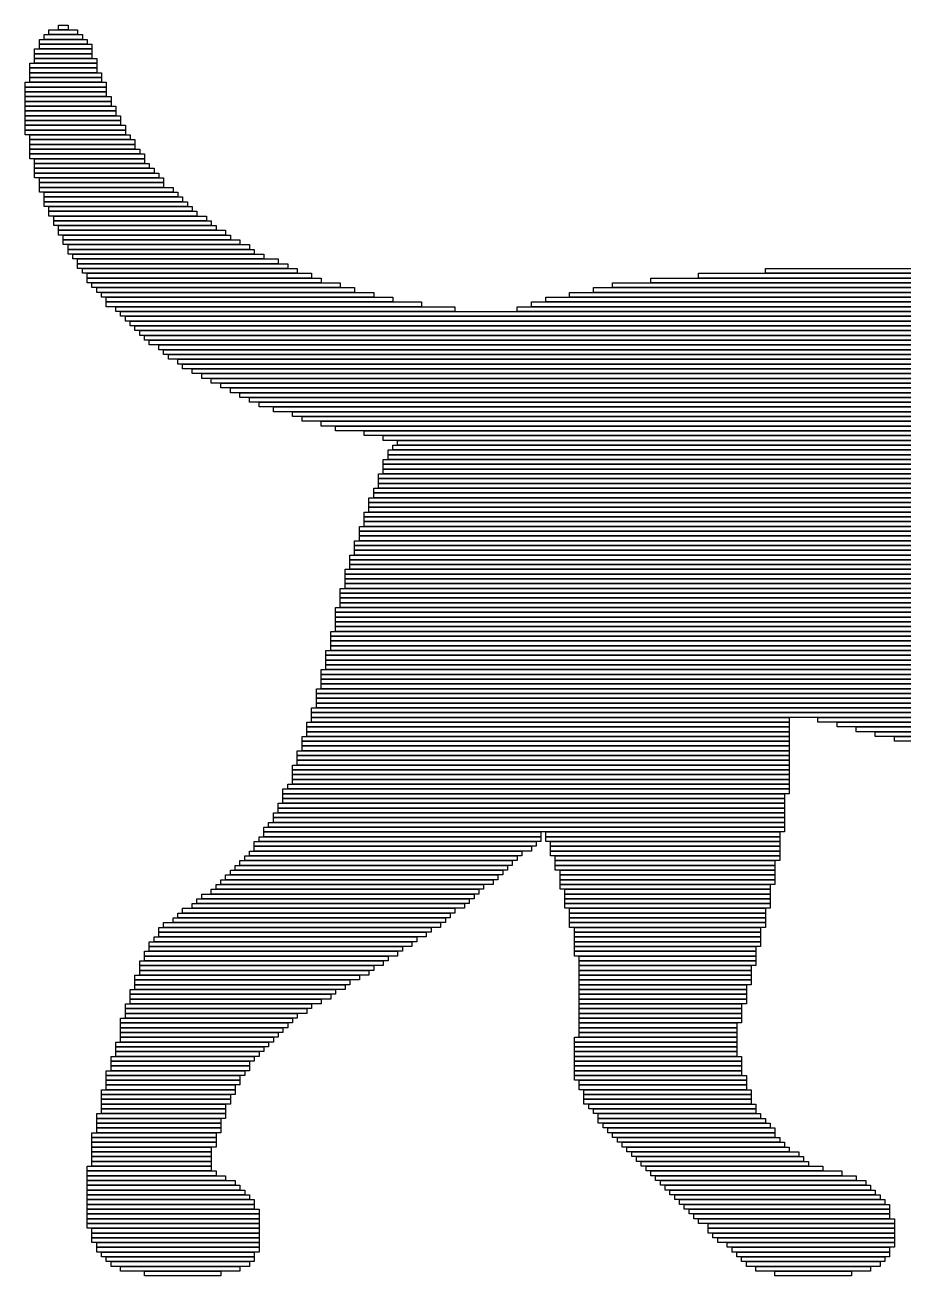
# Model space of a CAD drawing. Extents: x 310 to 714, y 365 to 660.
# Drawn here: x 310 to 494, y 365 to 627 of the extents above; entities that cross this region are included whole.
import ezdxf

# ---------------------------------------------------------------- set-up
doc = ezdxf.new("R2010")
doc.units = 0

msp = doc.modelspace()

# ---------------------------------------------------------------- linework, layer by layer
for p, q in [((317, 627), (319, 627)), ((317, 626), (317, 627)), ((319, 627), (319, 626)), ((313, 624), (323, 624)), ((313, 623), (313, 624)), ((314, 625), (322, 625)), ((314, 624), (314, 625)), ((322, 624), (314, 624)), ((315, 626), (321, 626)), ((315, 625), (315, 626)), ((321, 625), (315, 625)), ((319, 626), (317, 626)), ((321, 626), (321, 625)), ((322, 625), (322, 624)), ((323, 624), (323, 623)), ((312, 622), (324, 622)), ((312, 621), (312, 622)), ((324, 621), (312, 621)), ((312, 621), (324, 621)), ((312, 620), (312, 621)), ((323, 623), (313, 623)), ((313, 623), (324, 623)), ((313, 622), (313, 623)), ((324, 622), (313, 622)), ((324, 623), (324, 622)), ((324, 622), (324, 621)), ((324, 621), (324, 620)), ((311, 619), (325, 619)), ((311, 618), (311, 619)), ((324, 620), (312, 620)), ((312, 620), (325, 620)), ((312, 619), (312, 620)), ((325, 619), (312, 619)), ((325, 620), (325, 619)), ((325, 619), (325, 618)), ((325, 618), (311, 618)), ((311, 618), (325, 618)), ((311, 617), (311, 618)), ((325, 617), (311, 617)), ((311, 617), (326, 617)), ((311, 616), (311, 617)), ((326, 616), (311, 616)), ((311, 616), (326, 616)), ((311, 615), (311, 616)), ((325, 618), (325, 617)), ((326, 617), (326, 616)), ((326, 616), (326, 615)), ((310, 615), (327, 615)), ((310, 614), (310, 615)), ((327, 614), (310, 614)), ((310, 614), (327, 614)), ((310, 613), (310, 614)), ((326, 615), (311, 615)), ((327, 615), (327, 614)), ((327, 614), (327, 613)), ((327, 613), (310, 613)), ((310, 613), (327, 613)), ((310, 612), (310, 613)), ((327, 612), (310, 612)), ((310, 612), (328, 612)), ((310, 611), (310, 612)), ((328, 611), (310, 611)), ((310, 611), (328, 611)), ((310, 610), (310, 611)), ((327, 613), (327, 612)), ((328, 612), (328, 611)), ((328, 611), (328, 610)), ((328, 610), (310, 610)), ((310, 610), (329, 610)), ((310, 609), (310, 610)), ((329, 609), (310, 609)), ((310, 609), (329, 609)), ((310, 608), (310, 609)), ((329, 608), (310, 608)), ((310, 608), (330, 608)), ((310, 607), (310, 608)), ((329, 610), (329, 609)), ((329, 609), (329, 608)), ((330, 608), (330, 607)), ((330, 607), (310, 607)), ((310, 607), (330, 607)), ((310, 606), (310, 607)), ((330, 606), (310, 606)), ((310, 606), (331, 606)), ((310, 605), (310, 606)), ((330, 607), (330, 606)), ((331, 606), (331, 605)), ((331, 605), (310, 605)), ((310, 605), (331, 605)), ((310, 604), (310, 605)), ((331, 604), (310, 604)), ((311, 604), (332, 604)), ((311, 603), (311, 604)), ((332, 603), (311, 603)), ((311, 603), (333, 603)), ((311, 602), (311, 603)), ((331, 605), (331, 604)), ((332, 604), (332, 603)), ((333, 603), (333, 602)), ((333, 602), (311, 602)), ((311, 602), (333, 602)), ((311, 601), (311, 602)), ((333, 601), (311, 601)), ((311, 601), (334, 601)), ((311, 600), (311, 601)), ((334, 600), (311, 600)), ((311, 600), (335, 600)), ((311, 599), (311, 600)), ((333, 602), (333, 601)), ((334, 601), (334, 600)), ((335, 600), (335, 599)), ((335, 599), (311, 599)), ((312, 599), (335, 599)), ((312, 598), (312, 599)), ((335, 598), (312, 598)), ((312, 598), (336, 598)), ((312, 597), (312, 598)), ((335, 599), (335, 598)), ((336, 598), (336, 597)), ((336, 597), (312, 597)), ((312, 597), (337, 597)), ((312, 596), (312, 597)), ((337, 596), (312, 596)), ((312, 596), (338, 596)), ((312, 595), (312, 596)), ((338, 595), (312, 595)), ((313, 595), (339, 595)), ((313, 594), (313, 595)), ((337, 597), (337, 596)), ((338, 596), (338, 595)), ((339, 595), (339, 594)), ((339, 594), (313, 594)), ((313, 594), (339, 594)), ((313, 593), (313, 594)), ((339, 593), (313, 593)), ((313, 593), (341, 593)), ((313, 592), (313, 593)), ((339, 594), (339, 593)), ((341, 593), (341, 592)), ((341, 592), (313, 592)), ((314, 592), (342, 592)), ((314, 591), (314, 592)), ((342, 591), (314, 591)), ((314, 591), (343, 591)), ((314, 590), (314, 591)), ((343, 590), (314, 590)), ((314, 590), (344, 590)), ((314, 589), (314, 590)), ((342, 592), (342, 591)), ((343, 591), (343, 590)), ((344, 590), (344, 589)), ((344, 589), (314, 589)), ((315, 589), (345, 589)), ((315, 588), (315, 589)), ((345, 588), (315, 588)), ((315, 588), (346, 588)), ((315, 587), (315, 588)), ((346, 587), (315, 587)), ((316, 587), (348, 587)), ((316, 586), (316, 587)), ((345, 589), (345, 588)), ((346, 588), (346, 587)), ((348, 587), (348, 586)), ((348, 586), (316, 586)), ((316, 586), (349, 586)), ((316, 585), (316, 586)), ((349, 585), (316, 585)), ((317, 585), (350, 585)), ((317, 584), (317, 585)), ((349, 586), (349, 585)), ((350, 585), (350, 584)), ((350, 584), (317, 584)), ((317, 584), (352, 584)), ((317, 583), (317, 584)), ((352, 583), (317, 583)), ((318, 583), (353, 583)), ((318, 582), (318, 583)), ((353, 582), (318, 582)), ((318, 582), (355, 582)), ((318, 581), (318, 582)), ((352, 584), (352, 583)), ((353, 583), (353, 582)), ((355, 582), (355, 581)), ((355, 581), (318, 581)), ((319, 581), (357, 581)), ((319, 580), (319, 581)), ((357, 580), (319, 580)), ((319, 580), (358, 580)), ((319, 579), (319, 580)), ((357, 581), (357, 580)), ((358, 580), (358, 579)), ((358, 579), (319, 579)), ((320, 579), (360, 579)), ((320, 578), (320, 579)), ((360, 578), (320, 578)), ((321, 578), (363, 578)), ((321, 577), (321, 578)), ((363, 577), (321, 577)), ((321, 577), (365, 577)), ((321, 576), (321, 577)), ((360, 579), (360, 578)), ((363, 578), (363, 577)), ((365, 577), (365, 576)), ((365, 576), (321, 576)), ((322, 576), (367, 576)), ((322, 575), (322, 576)), ((367, 575), (322, 575)), ((323, 575), (370, 575)), ((323, 574), (323, 575)), ((370, 574), (323, 574)), ((323, 574), (372, 574)), ((323, 573), (323, 574)), ((367, 576), (367, 575)), ((370, 575), (370, 574)), ((372, 574), (372, 573)), ((441, 574), (533, 574)), ((441, 573), (441, 574)), ((451, 575), (538, 575)), ((451, 574), (451, 575)), ((538, 574), (451, 574)), ((465, 576), (541, 576)), ((465, 575), (465, 576)), ((541, 575), (465, 575)), ((372, 573), (323, 573)), ((324, 573), (376, 573)), ((324, 572), (324, 573)), ((376, 572), (324, 572)), ((325, 572), (379, 572)), ((325, 571), (325, 572)), ((376, 573), (376, 572)), ((379, 572), (379, 571)), ((429, 572), (534, 572)), ((429, 571), (429, 572)), ((433, 573), (534, 573)), ((433, 572), (433, 573)), ((534, 572), (433, 572)), ((533, 573), (441, 573)), ((379, 571), (325, 571)), ((326, 571), (383, 571)), ((326, 570), (326, 571)), ((383, 570), (326, 570)), ((327, 570), (387, 570)), ((327, 569), (327, 570)), ((387, 569), (327, 569)), ((327, 569), (393, 569)), ((327, 568), (327, 569)), ((383, 571), (383, 570)), ((387, 570), (387, 569)), ((393, 569), (393, 568)), ((416, 569), (535, 569)), ((416, 568), (416, 569)), ((419, 570), (534, 570)), ((419, 569), (419, 570)), ((534, 569), (419, 569)), ((424, 571), (534, 571)), ((424, 570), (424, 571)), ((534, 570), (424, 570)), ((534, 571), (429, 571)), ((393, 568), (327, 568)), ((329, 568), (400, 568)), ((329, 567), (329, 568)), ((400, 567), (329, 567)), ((330, 567), (535, 567)), ((330, 566), (330, 567)), ((535, 566), (330, 566)), ((331, 566), (536, 566)), ((331, 565), (331, 566)), ((400, 568), (400, 567)), ((413, 568), (535, 568)), ((413, 567), (413, 568)), ((535, 567), (413, 567)), ((535, 568), (416, 568)), ((536, 565), (331, 565)), ((332, 565), (536, 565)), ((332, 564), (332, 565)), ((536, 564), (332, 564)), ((333, 564), (537, 564)), ((333, 563), (333, 564)), ((537, 563), (333, 563)), ((334, 563), (537, 563)), ((334, 562), (334, 563)), ((537, 562), (334, 562)), ((335, 562), (537, 562)), ((335, 561), (335, 562)), ((537, 561), (335, 561)), ((336, 561), (537, 561)), ((336, 560), (336, 561)), ((537, 560), (336, 560)), ((338, 560), (538, 560)), ((338, 559), (338, 560)), ((538, 559), (338, 559)), ((339, 559), (538, 559)), ((339, 558), (339, 559)), ((538, 558), (339, 558)), ((340, 558), (538, 558)), ((340, 557), (340, 558)), ((538, 557), (340, 557)), ((342, 557), (539, 557)), ((342, 556), (342, 557)), ((539, 556), (342, 556)), ((343, 556), (539, 556)), ((343, 555), (343, 556)), ((539, 555), (343, 555)), ((345, 555), (539, 555)), ((345, 554), (345, 555)), ((539, 554), (345, 554)), ((347, 554), (540, 554)), ((347, 553), (347, 554)), ((540, 553), (347, 553)), ((349, 553), (540, 553)), ((349, 552), (349, 553)), ((540, 552), (349, 552)), ((351, 552), (540, 552)), ((351, 551), (351, 552)), ((540, 551), (351, 551)), ((353, 551), (541, 551)), ((353, 550), (353, 551)), ((541, 550), (353, 550)), ((355, 550), (541, 550)), ((355, 549), (355, 550)), ((541, 549), (355, 549)), ((357, 549), (541, 549)), ((357, 548), (357, 549)), ((541, 548), (357, 548)), ((359, 548), (542, 548)), ((359, 547), (359, 548)), ((542, 547), (359, 547)), ((362, 547), (542, 547)), ((362, 546), (362, 547)), ((542, 546), (362, 546)), ((366, 546), (542, 546)), ((366, 545), (366, 546)), ((542, 545), (366, 545)), ((368, 545), (542, 545)), ((368, 544), (368, 545)), ((542, 544), (368, 544)), ((372, 544), (543, 544)), ((372, 543), (372, 544)), ((543, 543), (372, 543)), ((375, 543), (543, 543)), ((375, 542), (375, 543)), ((543, 542), (375, 542)), ((381, 542), (543, 542)), ((381, 541), (381, 542)), ((543, 541), (381, 541)), ((385, 541), (544, 541)), ((385, 540), (385, 541)), ((544, 540), (385, 540)), ((388, 540), (544, 540)), ((388, 539), (388, 540)), ((386, 538), (545, 538)), ((386, 537), (386, 538)), ((387, 539), (544, 539)), ((387, 538), (387, 539)), ((544, 538), (387, 538)), ((544, 539), (388, 539)), ((385, 536), (545, 536)), ((385, 535), (385, 536)), ((545, 535), (385, 535)), ((385, 535), (546, 535)), ((385, 534), (385, 535)), ((545, 537), (386, 537)), ((386, 537), (545, 537)), ((386, 536), (386, 537)), ((545, 536), (386, 536)), ((384, 533), (546, 533)), ((384, 532), (384, 533)), ((546, 532), (384, 532)), ((384, 532), (546, 532)), ((384, 531), (384, 532)), ((546, 534), (385, 534)), ((385, 534), (546, 534)), ((385, 533), (385, 534)), ((546, 533), (385, 533)), ((383, 530), (547, 530)), ((383, 529), (383, 530)), ((546, 531), (384, 531)), ((384, 531), (547, 531)), ((384, 530), (384, 531)), ((547, 530), (384, 530)), ((382, 528), (547, 528)), ((382, 527), (382, 528)), ((547, 527), (382, 527)), ((382, 527), (548, 527)), ((382, 526), (382, 527)), ((547, 529), (383, 529)), ((383, 529), (547, 529)), ((383, 528), (383, 529)), ((547, 528), (383, 528)), ((381, 525), (548, 525)), ((381, 524), (381, 525)), ((548, 524), (381, 524)), ((381, 524), (549, 524)), ((381, 523), (381, 524)), ((548, 526), (382, 526)), ((382, 526), (548, 526)), ((382, 525), (382, 526)), ((548, 525), (382, 525)), ((380, 522), (549, 522)), ((380, 521), (380, 522)), ((549, 523), (381, 523)), ((381, 523), (549, 523)), ((381, 522), (381, 523)), ((549, 522), (381, 522)), ((379, 519), (550, 519)), ((379, 518), (379, 519)), ((549, 521), (380, 521)), ((380, 521), (550, 521)), ((380, 520), (380, 521)), ((550, 520), (380, 520)), ((380, 520), (550, 520)), ((380, 519), (380, 520)), ((550, 519), (380, 519)), ((550, 518), (379, 518)), ((379, 518), (551, 518)), ((379, 517), (379, 518)), ((551, 517), (379, 517)), ((379, 517), (551, 517)), ((379, 516), (379, 517)), ((378, 516), (551, 516)), ((378, 515), (378, 516)), ((551, 515), (378, 515)), ((378, 515), (552, 515)), ((378, 514), (378, 515)), ((552, 514), (378, 514)), ((378, 514), (552, 514)), ((378, 513), (378, 514)), ((551, 516), (379, 516)), ((377, 513), (552, 513)), ((377, 512), (377, 513)), ((552, 512), (377, 512)), ((377, 512), (553, 512)), ((377, 511), (377, 512)), ((553, 511), (377, 511)), ((377, 511), (553, 511)), ((377, 510), (377, 511)), ((552, 513), (378, 513)), ((376, 509), (554, 509)), ((376, 508), (376, 509)), ((553, 510), (377, 510)), ((377, 510), (554, 510)), ((377, 509), (377, 510)), ((554, 509), (377, 509)), ((554, 508), (376, 508)), ((376, 508), (554, 508)), ((376, 507), (376, 508)), ((554, 507), (376, 507)), ((376, 507), (554, 507)), ((376, 506), (376, 507)), ((554, 506), (376, 506)), ((376, 506), (555, 506)), ((376, 505), (376, 506)), ((375, 505), (555, 505)), ((375, 504), (375, 505)), ((555, 504), (375, 504)), ((375, 504), (555, 504)), ((375, 503), (375, 504)), ((555, 505), (376, 505)), ((555, 503), (375, 503)), ((375, 503), (555, 503)), ((375, 502), (375, 503)), ((555, 502), (375, 502)), ((375, 502), (556, 502)), ((375, 501), (375, 502)), ((556, 501), (375, 501)), ((375, 501), (556, 501)), ((375, 500), (375, 501)), ((374, 500), (557, 500)), ((374, 499), (374, 500)), ((557, 499), (374, 499)), ((374, 499), (557, 499)), ((374, 498), (374, 499)), ((557, 498), (374, 498)), ((374, 498), (557, 498)), ((374, 497), (374, 498)), ((556, 500), (375, 500)), ((373, 496), (558, 496)), ((373, 495), (373, 496)), ((557, 497), (374, 497)), ((374, 497), (557, 497)), ((374, 496), (374, 497)), ((557, 496), (374, 496)), ((558, 495), (373, 495)), ((373, 495), (558, 495)), ((373, 494), (373, 495)), ((558, 494), (373, 494)), ((373, 494), (559, 494)), ((373, 493), (373, 494)), ((559, 493), (373, 493)), ((373, 493), (559, 493)), ((373, 492), (373, 493)), ((372, 492), (559, 492)), ((372, 491), (372, 492)), ((559, 491), (372, 491)), ((372, 491), (560, 491)), ((372, 490), (372, 491)), ((560, 490), (372, 490)), ((372, 490), (560, 490)), ((372, 489), (372, 490)), ((559, 492), (373, 492)), ((371, 488), (561, 488)), ((371, 487), (371, 488)), ((560, 489), (372, 489)), ((372, 489), (560, 489)), ((372, 488), (372, 489)), ((560, 488), (372, 488)), ((561, 487), (371, 487)), ((371, 487), (561, 487)), ((371, 486), (371, 487)), ((561, 486), (371, 486)), ((371, 486), (561, 486)), ((371, 485), (371, 486)), ((561, 485), (371, 485)), ((371, 485), (561, 485)), ((371, 484), (371, 485)), ((370, 484), (562, 484)), ((370, 483), (370, 484)), ((562, 483), (370, 483)), ((370, 483), (562, 483)), ((370, 482), (370, 483)), ((561, 484), (371, 484)), ((369, 481), (470, 481)), ((369, 480), (369, 481)), ((470, 480), (369, 480)), ((369, 480), (470, 480)), ((369, 479), (369, 480)), ((562, 482), (370, 482)), ((370, 482), (470, 482)), ((370, 481), (370, 482)), ((470, 481), (370, 481)), ((470, 482), (470, 481)), ((470, 481), (470, 480)), ((470, 480), (470, 479)), ((476, 482), (562, 482)), ((476, 481), (476, 482)), ((562, 481), (476, 481)), ((480, 481), (562, 481)), ((480, 480), (480, 481)), ((562, 480), (480, 480)), ((484, 480), (563, 480)), ((484, 479), (484, 480)), ((368, 478), (470, 478)), ((368, 477), (368, 478)), ((470, 477), (368, 477)), ((368, 477), (470, 477)), ((368, 476), (368, 477)), ((470, 479), (369, 479)), ((369, 479), (470, 479)), ((369, 478), (369, 479)), ((470, 478), (369, 478)), ((470, 479), (470, 478)), ((470, 478), (470, 477)), ((470, 477), (470, 476)), ((563, 479), (484, 479)), ((488, 479), (563, 479)), ((488, 478), (488, 479)), ((563, 478), (488, 478)), ((492, 478), (564, 478)), ((492, 477), (492, 478)), ((564, 477), (492, 477)), ((367, 475), (470, 475)), ((367, 474), (367, 475)), ((470, 476), (368, 476)), ((368, 476), (470, 476)), ((368, 475), (368, 476)), ((470, 475), (368, 475)), ((470, 476), (470, 475)), ((470, 475), (470, 474)), ((366, 472), (470, 472)), ((366, 471), (366, 472)), ((470, 474), (367, 474)), ((367, 474), (470, 474)), ((367, 473), (367, 474)), ((470, 473), (367, 473)), ((367, 473), (470, 473)), ((367, 472), (367, 473)), ((470, 472), (367, 472)), ((470, 474), (470, 473)), ((470, 473), (470, 472)), ((470, 472), (470, 471)), ((470, 471), (366, 471)), ((366, 471), (470, 471)), ((366, 470), (366, 471)), ((470, 470), (366, 470)), ((366, 470), (470, 470)), ((366, 469), (366, 470)), ((470, 469), (366, 469)), ((366, 469), (470, 469)), ((366, 468), (366, 469)), ((470, 471), (470, 470)), ((470, 470), (470, 469)), ((470, 469), (470, 468)), ((364, 467), (470, 467)), ((364, 466), (364, 467)), ((365, 468), (470, 468)), ((365, 467), (365, 468)), ((470, 467), (365, 467)), ((470, 468), (366, 468)), ((470, 468), (470, 467)), ((470, 467), (470, 466)), ((363, 464), (469, 464)), ((363, 463), (363, 464)), ((470, 466), (364, 466)), ((364, 466), (469, 466)), ((364, 465), (364, 466)), ((469, 465), (364, 465)), ((364, 465), (469, 465)), ((364, 464), (364, 465)), ((469, 464), (364, 464)), ((469, 466), (469, 465)), ((469, 465), (469, 464)), ((469, 464), (469, 463)), ((362, 462), (469, 462)), ((362, 461), (362, 462)), ((469, 463), (363, 463)), ((363, 463), (469, 463)), ((363, 462), (363, 463)), ((469, 462), (363, 462)), ((469, 463), (469, 462)), ((469, 462), (469, 461)), ((360, 459), (469, 459)), ((360, 458), (360, 459)), ((361, 460), (469, 460)), ((361, 459), (361, 460)), ((469, 459), (361, 459)), ((469, 461), (362, 461)), ((362, 461), (469, 461)), ((362, 460), (362, 461)), ((469, 460), (362, 460)), ((469, 461), (469, 460)), ((469, 460), (469, 459)), ((469, 459), (469, 458)), ((358, 456), (417, 456)), ((358, 455), (358, 456)), ((359, 457), (418, 457)), ((359, 456), (359, 457)), ((418, 456), (359, 456)), ((469, 458), (360, 458)), ((360, 458), (418, 458)), ((360, 457), (360, 458)), ((418, 457), (360, 457)), ((417, 456), (417, 455)), ((418, 458), (418, 457)), ((418, 457), (418, 456)), ((419, 458), (468, 458)), ((419, 457), (419, 458)), ((468, 457), (419, 457)), ((419, 457), (468, 457)), ((419, 456), (419, 457)), ((468, 456), (419, 456)), ((420, 456), (468, 456)), ((420, 455), (420, 456)), ((468, 458), (468, 457)), ((468, 457), (468, 456)), ((468, 456), (468, 455)), ((357, 454), (414, 454)), ((357, 453), (357, 454)), ((417, 455), (358, 455)), ((358, 455), (416, 455)), ((358, 454), (358, 455)), ((416, 454), (358, 454)), ((414, 454), (414, 453)), ((416, 455), (416, 454)), ((468, 455), (420, 455)), ((420, 455), (468, 455)), ((420, 454), (420, 455)), ((468, 454), (420, 454)), ((420, 454), (468, 454)), ((420, 453), (420, 454)), ((468, 455), (468, 454)), ((468, 454), (468, 453)), ((354, 451), (411, 451)), ((354, 450), (354, 451)), ((355, 452), (412, 452)), ((355, 451), (355, 452)), ((412, 451), (355, 451)), ((356, 453), (413, 453)), ((356, 452), (356, 453)), ((413, 452), (356, 452)), ((414, 453), (357, 453)), ((411, 451), (411, 450)), ((412, 452), (412, 451)), ((413, 453), (413, 452)), ((468, 453), (420, 453)), ((421, 453), (468, 453)), ((421, 452), (421, 453)), ((468, 452), (421, 452)), ((421, 452), (467, 452)), ((421, 451), (421, 452)), ((467, 451), (421, 451)), ((421, 451), (467, 451)), ((421, 450), (421, 451)), ((467, 452), (467, 451)), ((467, 451), (467, 450)), ((468, 453), (468, 452)), ((352, 449), (409, 449)), ((352, 448), (352, 449)), ((353, 450), (410, 450)), ((353, 449), (353, 450)), ((410, 449), (353, 449)), ((411, 450), (354, 450)), ((409, 449), (409, 448)), ((410, 450), (410, 449)), ((467, 450), (421, 450)), ((422, 450), (467, 450)), ((422, 449), (422, 450)), ((467, 449), (422, 449)), ((422, 449), (467, 449)), ((422, 448), (422, 449)), ((467, 450), (467, 449)), ((467, 449), (467, 448)), ((349, 446), (405, 446)), ((349, 445), (349, 446)), ((350, 447), (406, 447)), ((350, 446), (350, 447)), ((406, 446), (350, 446)), ((351, 448), (408, 448)), ((351, 447), (351, 448)), ((408, 447), (351, 447)), ((409, 448), (352, 448)), ((405, 446), (405, 445)), ((406, 447), (406, 446)), ((408, 448), (408, 447)), ((467, 448), (422, 448)), ((422, 448), (467, 448)), ((422, 447), (422, 448)), ((467, 447), (422, 447)), ((422, 447), (466, 447)), ((422, 446), (422, 447)), ((466, 446), (422, 446)), ((423, 446), (466, 446)), ((423, 445), (423, 446)), ((466, 447), (466, 446)), ((466, 446), (466, 445)), ((467, 448), (467, 447)), ((345, 443), (402, 443)), ((345, 442), (345, 443)), ((346, 444), (403, 444)), ((346, 443), (346, 444)), ((403, 443), (346, 443)), ((347, 445), (404, 445)), ((347, 444), (347, 445)), ((404, 444), (347, 444)), ((405, 445), (349, 445)), ((402, 443), (402, 442)), ((403, 444), (403, 443)), ((404, 445), (404, 444)), ((466, 445), (423, 445)), ((423, 445), (466, 445)), ((423, 444), (423, 445)), ((466, 444), (423, 444)), ((423, 444), (466, 444)), ((423, 443), (423, 444)), ((466, 443), (423, 443)), ((423, 443), (466, 443)), ((423, 442), (423, 443)), ((466, 445), (466, 444)), ((466, 444), (466, 443)), ((466, 443), (466, 442)), ((342, 441), (399, 441)), ((342, 440), (342, 441)), ((343, 442), (400, 442)), ((343, 441), (343, 442)), ((400, 441), (343, 441)), ((402, 442), (345, 442)), ((399, 441), (399, 440)), ((400, 442), (400, 441)), ((466, 442), (423, 442)), ((424, 442), (465, 442)), ((424, 441), (424, 442)), ((465, 441), (424, 441)), ((424, 441), (465, 441)), ((424, 440), (424, 441)), ((465, 442), (465, 441)), ((465, 441), (465, 440)), ((338, 438), (395, 438)), ((338, 437), (338, 438)), ((339, 439), (397, 439)), ((339, 438), (339, 439)), ((397, 438), (339, 438)), ((341, 440), (398, 440)), ((341, 439), (341, 440)), ((398, 439), (341, 439)), ((399, 440), (342, 440)), ((395, 438), (395, 437)), ((397, 439), (397, 438)), ((398, 440), (398, 439)), ((465, 440), (424, 440)), ((424, 440), (465, 440)), ((424, 439), (424, 440)), ((465, 439), (424, 439)), ((424, 439), (465, 439)), ((424, 438), (424, 439)), ((465, 438), (424, 438)), ((425, 438), (464, 438)), ((425, 437), (425, 438)), ((464, 438), (464, 437)), ((465, 440), (465, 439)), ((465, 439), (465, 438)), ((336, 435), (391, 435)), ((336, 434), (336, 435)), ((337, 436), (392, 436)), ((337, 435), (337, 436)), ((392, 435), (337, 435)), ((395, 437), (338, 437)), ((338, 437), (394, 437)), ((338, 436), (338, 437)), ((394, 436), (338, 436)), ((391, 435), (391, 434)), ((392, 436), (392, 435)), ((394, 437), (394, 436)), ((464, 437), (425, 437)), ((425, 437), (464, 437)), ((425, 436), (425, 437)), ((464, 436), (425, 436)), ((425, 436), (464, 436)), ((425, 435), (425, 436)), ((464, 435), (425, 435)), ((425, 435), (464, 435)), ((425, 434), (425, 435)), ((464, 437), (464, 436)), ((464, 436), (464, 435)), ((464, 435), (464, 434)), ((335, 433), (388, 433)), ((335, 432), (335, 433)), ((391, 434), (336, 434)), ((336, 434), (389, 434)), ((336, 433), (336, 434)), ((389, 433), (336, 433)), ((388, 433), (388, 432)), ((389, 434), (389, 433)), ((464, 434), (425, 434)), ((425, 434), (463, 434)), ((425, 433), (425, 434)), ((463, 433), (425, 433)), ((425, 433), (463, 433)), ((425, 432), (425, 433)), ((463, 434), (463, 433)), ((463, 433), (463, 432)), ((334, 431), (385, 431)), ((334, 430), (334, 431)), ((385, 430), (334, 430)), ((334, 430), (383, 430)), ((334, 429), (334, 430)), ((388, 432), (335, 432)), ((335, 432), (386, 432)), ((335, 431), (335, 432)), ((386, 431), (335, 431)), ((383, 430), (383, 429)), ((385, 431), (385, 430)), ((386, 432), (386, 431)), ((463, 432), (425, 432)), ((426, 432), (463, 432)), ((426, 431), (426, 432)), ((463, 431), (426, 431)), ((426, 431), (463, 431)), ((426, 430), (426, 431)), ((463, 430), (426, 430)), ((426, 430), (462, 430)), ((426, 429), (426, 430)), ((462, 430), (462, 429)), ((463, 432), (463, 431)), ((463, 431), (463, 430)), ((333, 428), (380, 428)), ((333, 427), (333, 428)), ((383, 429), (334, 429)), ((334, 429), (382, 429)), ((334, 428), (334, 429)), ((382, 428), (334, 428)), ((380, 428), (380, 427)), ((382, 429), (382, 428)), ((462, 429), (426, 429)), ((426, 429), (462, 429)), ((426, 428), (426, 429)), ((462, 428), (426, 428)), ((426, 428), (462, 428)), ((426, 427), (426, 428)), ((462, 429), (462, 428)), ((462, 428), (462, 427)), ((332, 425), (375, 425)), ((332, 424), (332, 425)), ((380, 427), (333, 427)), ((333, 427), (378, 427)), ((333, 426), (333, 427)), ((378, 426), (333, 426)), ((333, 426), (377, 426)), ((333, 425), (333, 426)), ((377, 425), (333, 425)), ((375, 425), (375, 424)), ((377, 426), (377, 425)), ((378, 427), (378, 426)), ((462, 427), (426, 427)), ((426, 427), (462, 427)), ((426, 426), (426, 427)), ((462, 426), (426, 426)), ((426, 426), (461, 426)), ((426, 425), (426, 426)), ((461, 425), (426, 425)), ((426, 425), (461, 425)), ((426, 424), (426, 425)), ((461, 426), (461, 425)), ((461, 425), (461, 424)), ((462, 427), (462, 426)), ((331, 422), (370, 422)), ((331, 421), (331, 422)), ((375, 424), (332, 424)), ((332, 424), (374, 424)), ((332, 423), (332, 424)), ((374, 423), (332, 423)), ((332, 423), (372, 423)), ((332, 422), (332, 423)), ((372, 422), (332, 422)), ((370, 422), (370, 421)), ((372, 423), (372, 422)), ((374, 424), (374, 423)), ((461, 424), (426, 424)), ((426, 424), (461, 424)), ((426, 423), (426, 424)), ((461, 423), (426, 423)), ((426, 423), (461, 423)), ((426, 422), (426, 423)), ((461, 422), (426, 422)), ((426, 422), (460, 422)), ((426, 421), (426, 422)), ((460, 422), (460, 421)), ((461, 424), (461, 423)), ((461, 423), (461, 422)), ((370, 421), (331, 421)), ((331, 421), (369, 421)), ((331, 420), (331, 421)), ((369, 420), (331, 420)), ((331, 420), (367, 420)), ((331, 419), (331, 420)), ((367, 420), (367, 419)), ((369, 421), (369, 420)), ((460, 421), (426, 421)), ((426, 421), (460, 421)), ((426, 420), (426, 421)), ((460, 420), (426, 420)), ((426, 420), (460, 420)), ((426, 419), (426, 420)), ((460, 421), (460, 420)), ((460, 420), (460, 419)), ((330, 419), (366, 419)), ((330, 418), (330, 419)), ((366, 418), (330, 418)), ((330, 418), (365, 418)), ((330, 417), (330, 418)), ((365, 417), (330, 417)), ((330, 417), (364, 417)), ((330, 416), (330, 417)), ((367, 419), (331, 419)), ((364, 417), (364, 416)), ((365, 418), (365, 417)), ((366, 419), (366, 418)), ((460, 419), (426, 419)), ((426, 419), (460, 419)), ((426, 418), (426, 419)), ((460, 418), (426, 418)), ((426, 418), (459, 418)), ((426, 417), (426, 418)), ((459, 417), (426, 417)), ((426, 417), (459, 417)), ((426, 416), (426, 417)), ((459, 418), (459, 417)), ((459, 417), (459, 416)), ((460, 419), (460, 418)), ((329, 414), (361, 414)), ((329, 413), (329, 414)), ((364, 416), (330, 416)), ((330, 416), (363, 416)), ((330, 415), (330, 416)), ((363, 415), (330, 415)), ((330, 415), (362, 415)), ((330, 414), (330, 415)), ((362, 414), (330, 414)), ((361, 414), (361, 413)), ((362, 415), (362, 414)), ((363, 416), (363, 415)), ((425, 415), (459, 415)), ((425, 414), (425, 415)), ((459, 414), (425, 414)), ((425, 414), (459, 414)), ((425, 413), (425, 414)), ((459, 416), (426, 416)), ((426, 416), (459, 416)), ((426, 415), (426, 416)), ((459, 415), (426, 415)), ((459, 416), (459, 415)), ((459, 415), (459, 414)), ((459, 414), (459, 413)), ((361, 413), (329, 413)), ((329, 413), (360, 413)), ((329, 412), (329, 413)), ((360, 412), (329, 412)), ((329, 412), (359, 412)), ((329, 411), (329, 412)), ((359, 412), (359, 411)), ((360, 413), (360, 412)), ((459, 413), (425, 413)), ((425, 413), (459, 413)), ((425, 412), (425, 413)), ((459, 412), (425, 412)), ((425, 412), (459, 412)), ((425, 411), (425, 412)), ((459, 413), (459, 412)), ((459, 412), (459, 411)), ((328, 411), (358, 411)), ((328, 410), (328, 411)), ((358, 410), (328, 410)), ((328, 410), (357, 410)), ((328, 409), (328, 410)), ((357, 409), (328, 409)), ((328, 409), (357, 409)), ((328, 408), (328, 409)), ((359, 411), (329, 411)), ((357, 410), (357, 409)), ((357, 409), (357, 408)), ((358, 411), (358, 410)), ((459, 411), (425, 411)), ((425, 411), (460, 411)), ((425, 410), (425, 411)), ((460, 410), (425, 410)), ((425, 410), (460, 410)), ((425, 409), (425, 410)), ((460, 409), (425, 409)), ((425, 409), (460, 409)), ((425, 408), (425, 409)), ((460, 411), (460, 410)), ((460, 410), (460, 409)), ((460, 409), (460, 408)), ((327, 408), (356, 408)), ((327, 407), (327, 408)), ((356, 407), (327, 407)), ((327, 407), (355, 407)), ((327, 406), (327, 407)), ((357, 408), (328, 408)), ((355, 407), (355, 406)), ((356, 408), (356, 407)), ((460, 408), (425, 408)), ((425, 408), (460, 408)), ((425, 407), (425, 408)), ((460, 407), (425, 407)), ((425, 407), (461, 407)), ((425, 406), (425, 407)), ((460, 408), (460, 407)), ((461, 407), (461, 406)), ((326, 404), (354, 404)), ((326, 403), (326, 404)), ((355, 406), (327, 406)), ((327, 406), (355, 406)), ((327, 405), (327, 406)), ((355, 405), (327, 405)), ((327, 405), (354, 405)), ((327, 404), (327, 405)), ((354, 404), (327, 404)), ((354, 405), (354, 404)), ((354, 404), (354, 403)), ((355, 406), (355, 405)), ((461, 406), (425, 406)), ((426, 406), (461, 406)), ((426, 405), (426, 406)), ((461, 405), (426, 405)), ((426, 405), (461, 405)), ((426, 404), (426, 405)), ((461, 404), (426, 404)), ((427, 404), (462, 404)), ((427, 403), (427, 404)), ((461, 406), (461, 405)), ((461, 405), (461, 404)), ((462, 404), (462, 403)), ((354, 403), (326, 403)), ((326, 403), (353, 403)), ((326, 402), (326, 403)), ((353, 402), (326, 402)), ((326, 402), (353, 402)), ((326, 401), (326, 402)), ((353, 401), (326, 401)), ((326, 401), (352, 401)), ((326, 400), (326, 401)), ((352, 401), (352, 400)), ((353, 403), (353, 402)), ((353, 402), (353, 401)), ((462, 403), (427, 403)), ((427, 403), (462, 403)), ((427, 402), (427, 403)), ((462, 402), (427, 402)), ((427, 402), (462, 402)), ((427, 401), (427, 402)), ((462, 401), (427, 401)), ((428, 401), (463, 401)), ((428, 400), (428, 401)), ((462, 403), (462, 402)), ((462, 402), (462, 401)), ((463, 401), (463, 400)), ((325, 399), (352, 399)), ((325, 398), (325, 399)), ((352, 400), (326, 400)), ((326, 400), (352, 400)), ((326, 399), (326, 400)), ((352, 399), (326, 399)), ((352, 400), (352, 399)), ((352, 399), (352, 398)), ((463, 400), (428, 400)), ((429, 400), (463, 400)), ((429, 399), (429, 400)), ((463, 399), (429, 399)), ((430, 399), (464, 399)), ((430, 398), (430, 399)), ((463, 400), (463, 399)), ((464, 399), (464, 398)), ((352, 398), (325, 398)), ((325, 398), (351, 398)), ((325, 397), (325, 398)), ((351, 397), (325, 397)), ((325, 397), (351, 397)), ((325, 396), (325, 397)), ((351, 396), (325, 396)), ((325, 396), (351, 396)), ((325, 395), (325, 396)), ((351, 398), (351, 397)), ((351, 397), (351, 396)), ((351, 396), (351, 395)), ((464, 398), (430, 398)), ((430, 398), (465, 398)), ((430, 397), (430, 398)), ((465, 397), (430, 397)), ((431, 397), (466, 397)), ((431, 396), (431, 397)), ((466, 396), (431, 396)), ((432, 396), (467, 396)), ((432, 395), (432, 396)), ((465, 398), (465, 397)), ((466, 397), (466, 396)), ((467, 396), (467, 395)), ((324, 395), (350, 395)), ((324, 394), (324, 395)), ((350, 394), (324, 394)), ((324, 394), (350, 394)), ((324, 393), (324, 394)), ((350, 393), (324, 393)), ((324, 393), (350, 393)), ((324, 392), (324, 393)), ((351, 395), (325, 395)), ((350, 395), (350, 394)), ((350, 394), (350, 393)), ((350, 393), (350, 392)), ((467, 395), (432, 395)), ((433, 395), (467, 395)), ((433, 394), (433, 395)), ((467, 394), (433, 394)), ((434, 394), (468, 394)), ((434, 393), (434, 394)), ((468, 393), (434, 393)), ((435, 393), (469, 393)), ((435, 392), (435, 393)), ((467, 395), (467, 394)), ((468, 394), (468, 393)), ((469, 393), (469, 392)), ((350, 392), (324, 392)), ((324, 392), (349, 392)), ((324, 391), (324, 392)), ((349, 391), (324, 391)), ((324, 391), (349, 391)), ((324, 390), (324, 391)), ((349, 392), (349, 391)), ((349, 391), (349, 390)), ((469, 392), (435, 392)), ((436, 392), (470, 392)), ((436, 391), (436, 392)), ((470, 391), (436, 391)), ((437, 391), (472, 391)), ((437, 390), (437, 391)), ((470, 392), (470, 391)), ((472, 391), (472, 390)), ((323, 388), (349, 388)), ((323, 387), (323, 388)), ((349, 390), (324, 390)), ((324, 390), (349, 390)), ((324, 389), (324, 390)), ((349, 389), (324, 389)), ((324, 389), (349, 389)), ((324, 388), (324, 389)), ((349, 388), (324, 388)), ((349, 390), (349, 389)), ((349, 389), (349, 388)), ((349, 388), (349, 387)), ((472, 390), (437, 390)), ((438, 390), (473, 390)), ((438, 389), (438, 390)), ((473, 389), (438, 389)), ((439, 389), (474, 389)), ((439, 388), (439, 389)), ((474, 388), (439, 388)), ((440, 388), (477, 388)), ((440, 387), (440, 388)), ((473, 390), (473, 389)), ((474, 389), (474, 388)), ((477, 388), (477, 387)), ((349, 387), (323, 387)), ((323, 387), (350, 387)), ((323, 386), (323, 387)), ((350, 386), (323, 386)), ((323, 386), (352, 386)), ((323, 385), (323, 386)), ((350, 387), (350, 386)), ((352, 386), (352, 385)), ((477, 387), (440, 387)), ((441, 387), (481, 387)), ((441, 386), (441, 387)), ((481, 386), (441, 386)), ((442, 386), (484, 386)), ((442, 385), (442, 386)), ((481, 387), (481, 386)), ((484, 386), (484, 385)), ((352, 385), (323, 385)), ((323, 385), (354, 385)), ((323, 384), (323, 385)), ((354, 384), (323, 384)), ((323, 384), (355, 384)), ((323, 383), (323, 384)), ((355, 383), (323, 383)), ((323, 383), (356, 383)), ((323, 382), (323, 383)), ((354, 385), (354, 384)), ((355, 384), (355, 383)), ((356, 383), (356, 382)), ((484, 385), (442, 385)), ((443, 385), (486, 385)), ((443, 384), (443, 385)), ((486, 384), (443, 384)), ((444, 384), (487, 384)), ((444, 383), (444, 384)), ((487, 383), (444, 383)), ((445, 383), (488, 383)), ((445, 382), (445, 383)), ((486, 385), (486, 384)), ((487, 384), (487, 383)), ((488, 383), (488, 382)), ((356, 382), (323, 382)), ((323, 382), (357, 382)), ((323, 381), (323, 382)), ((357, 381), (323, 381)), ((323, 381), (358, 381)), ((323, 380), (323, 381)), ((358, 380), (323, 380)), ((323, 380), (358, 380)), ((323, 379), (323, 380)), ((357, 382), (357, 381)), ((358, 381), (358, 380)), ((358, 380), (358, 379)), ((488, 382), (445, 382)), ((446, 382), (489, 382)), ((446, 381), (446, 382)), ((489, 381), (446, 381)), ((447, 381), (490, 381)), ((447, 380), (447, 381)), ((490, 380), (447, 380)), ((448, 380), (491, 380)), ((448, 379), (448, 380)), ((489, 382), (489, 381)), ((490, 381), (490, 380)), ((491, 380), (491, 379)), ((358, 379), (323, 379)), ((323, 379), (359, 379)), ((323, 378), (323, 379)), ((359, 378), (323, 378)), ((323, 378), (359, 378)), ((323, 377), (323, 378)), ((359, 379), (359, 378)), ((359, 378), (359, 377)), ((491, 379), (448, 379)), ((449, 379), (491, 379)), ((449, 378), (449, 379)), ((491, 378), (449, 378)), ((450, 378), (491, 378)), ((450, 377), (450, 378)), ((491, 379), (491, 378)), ((491, 378), (491, 377)), ((359, 377), (323, 377)), ((323, 377), (359, 377)), ((323, 376), (323, 377)), ((359, 376), (323, 376)), ((323, 376), (359, 376)), ((323, 375), (323, 376)), ((359, 375), (323, 375)), ((324, 375), (359, 375)), ((324, 374), (324, 375)), ((359, 377), (359, 376)), ((359, 376), (359, 375)), ((359, 375), (359, 374)), ((491, 377), (450, 377)), ((451, 377), (492, 377)), ((451, 376), (451, 377)), ((492, 376), (451, 376)), ((453, 376), (492, 376)), ((453, 375), (453, 376)), ((492, 375), (453, 375)), ((453, 375), (492, 375)), ((453, 374), (453, 375)), ((492, 377), (492, 376)), ((492, 376), (492, 375)), ((492, 375), (492, 374)), ((359, 374), (324, 374)), ((324, 374), (359, 374)), ((324, 373), (324, 374)), ((359, 373), (324, 373)), ((324, 373), (359, 373)), ((324, 372), (324, 373)), ((359, 374), (359, 373)), ((359, 373), (359, 372)), ((492, 374), (453, 374)), ((454, 374), (492, 374)), ((454, 373), (454, 374)), ((492, 373), (454, 373)), ((455, 373), (492, 373)), ((455, 372), (455, 373)), ((492, 374), (492, 373)), ((492, 373), (492, 372)), ((359, 372), (324, 372)), ((325, 372), (359, 372)), ((325, 371), (325, 372)), ((359, 371), (325, 371)), ((325, 371), (359, 371)), ((325, 370), (325, 371)), ((359, 370), (325, 370)), ((326, 370), (358, 370)), ((326, 369), (326, 370)), ((358, 370), (358, 369)), ((359, 372), (359, 371)), ((359, 371), (359, 370)), ((492, 372), (455, 372)), ((457, 372), (492, 372)), ((457, 371), (457, 372)), ((492, 371), (457, 371)), ((458, 371), (491, 371)), ((458, 370), (458, 371)), ((491, 370), (458, 370)), ((459, 370), (491, 370)), ((459, 369), (459, 370)), ((491, 371), (491, 370)), ((491, 370), (491, 369)), ((492, 372), (492, 371)), ((358, 369), (326, 369)), ((327, 369), (358, 369)), ((327, 368), (327, 369)), ((358, 368), (327, 368)), ((328, 368), (357, 368)), ((328, 367), (328, 368)), ((357, 367), (328, 367)), ((330, 367), (355, 367)), ((330, 366), (330, 367)), ((355, 367), (355, 366)), ((357, 368), (357, 367)), ((358, 369), (358, 368)), ((491, 369), (459, 369)), ((460, 369), (490, 369)), ((460, 368), (460, 369)), ((490, 368), (460, 368)), ((461, 368), (489, 368)), ((461, 367), (461, 368)), ((489, 367), (461, 367)), ((463, 367), (487, 367)), ((463, 366), (463, 367)), ((487, 367), (487, 366)), ((489, 368), (489, 367)), ((490, 369), (490, 368)), ((355, 366), (330, 366)), ((335, 366), (351, 366)), ((335, 365), (335, 366)), ((351, 365), (335, 365)), ((351, 366), (351, 365)), ((487, 366), (463, 366)), ((467, 366), (483, 366)), ((467, 365), (467, 366)), ((483, 365), (467, 365)), ((483, 366), (483, 365))]:
    msp.add_line(p, q)

doc.saveas('drawing.dxf')
